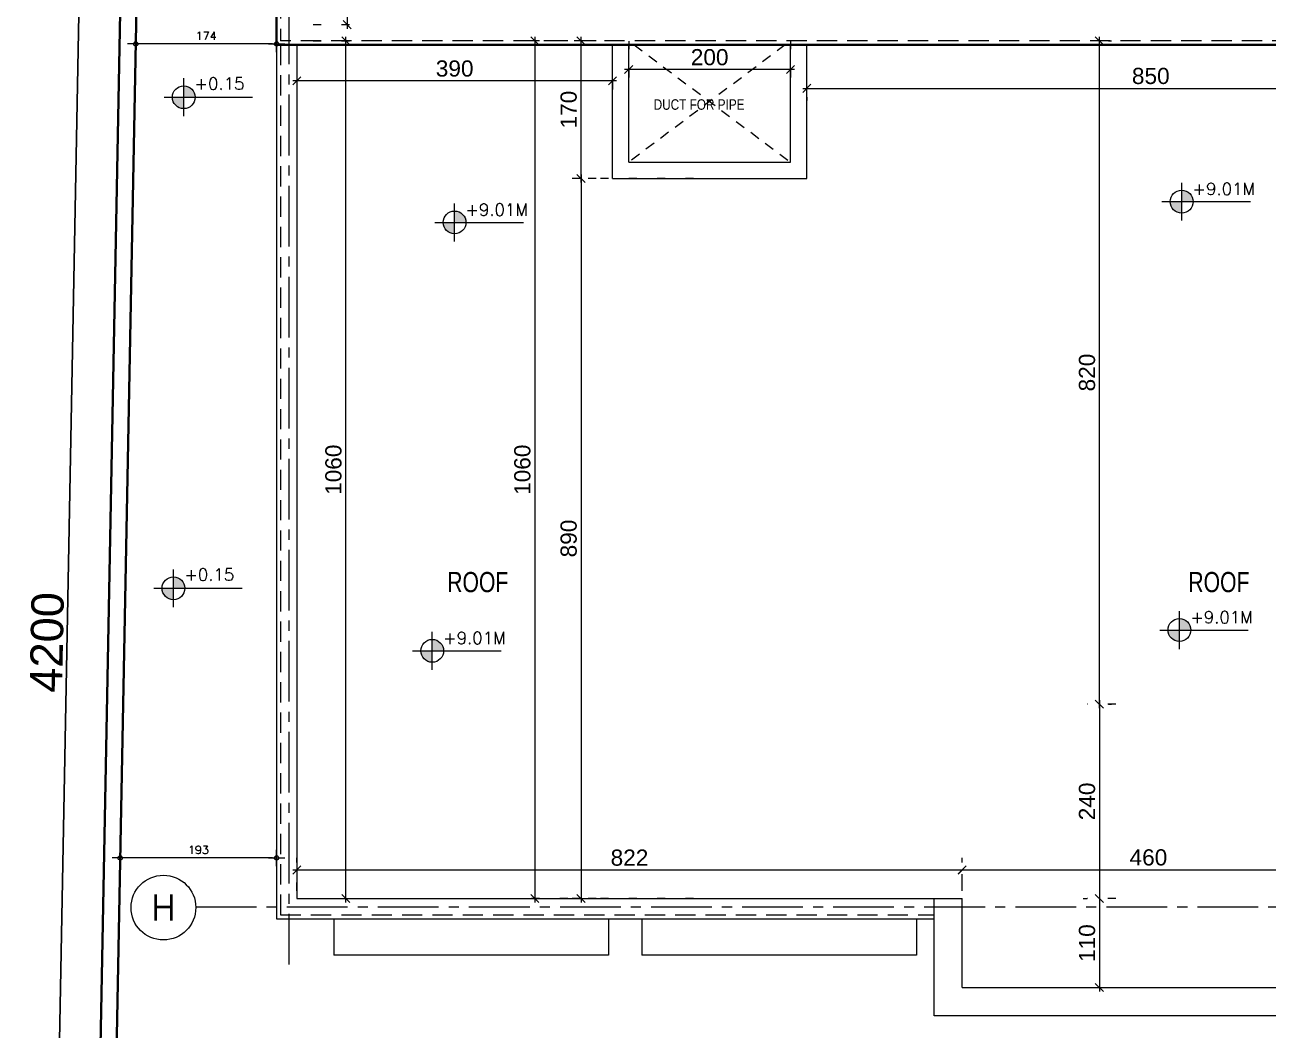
# Model space of a CAD drawing. Header units: millimetres. Extents: x -11627 to -10952, y 10244 to 10588.
# Drawn here: x -11494.17 to -11478.81, y 10466.08 to 10478.51 of the extents above; entities that cross this region are included whole.
import ezdxf
from ezdxf.enums import TextEntityAlignment as Align

# ---------------------------------------------------------------- set-up
doc = ezdxf.new("R2010")
doc.units = ezdxf.units.MM
doc.header["$PDMODE"] = 35
for name, pattern in [('DOT', [0.25, 0, -0.25]), ('GROUND FLOOR XREF - option 3$0$FATHER FR$0$CENTER2', [1.125, 0.75, -0.125, 0.125, -0.125]), ('HIDDEN', [0.375, 0.25, -0.125]), ('HIDDEN2', [0.1875, 0.125, -0.0625])]:
    doc.linetypes.add(name, pattern=pattern)
doc.layers.get('0').update_dxf_attribs({"lineweight": 5})
doc.layers.get('DEFPOINTS').update_dxf_attribs({"lineweight": 5})
for name, color, linetype, lineweight in [('A-AXIS LINE', 8, 'GROUND FLOOR XREF - option 3$0$FATHER FR$0$CENTER2', 0), ('A-AXIS TEXT', 54, 'Continuous', 9), ('A-GEN DIMS INTERNAL', 86, 'Continuous', 5), ('A-LEVEL TAG', 23, 'Continuous', 9), ('A-STAIR HIDDEN', 251, 'HIDDEN', 9), ('A-TEXT', 3, 'Continuous', 13), ('DIM IN', 191, 'Continuous', 5), ('hidden', 251, 'HIDDEN2', 5), ('STAIR', 34, 'Continuous', 5), ('SYMBOLS LEVEL', 233, 'Continuous', 5), ('WALLS', 4, 'Continuous', 35)]:
    doc.layers.add(name, color=color, linetype=linetype, lineweight=lineweight)
doc.layers.add('A-OUTER DIMENSION', color=52, linetype='Continuous')
doc.styles.add('Arcan Template Sheet A1$0$banda$0$BANDA AD-0705$0$ZFP', font='')
doc.styles.add('Axis-Circle', font='ROMANS.shx', dxfattribs={"height": 0.4})
doc.styles.add('GROUND FLOOR XREF - option 3$0$STYLE1', font='arial.ttf', dxfattribs={"height": 0.2})
doc.styles.add('T20-200', font='ROMANS.SHX', dxfattribs={"height": 0.4})
doc.styles.add('T20-50', font='ROMANS.SHX', dxfattribs={"height": 0.1})
doc.styles.add('TEXTS', font='arial.ttf', dxfattribs={"width": 0.8})
doc.styles.get('Arcan Template Sheet A1$0$banda$0$BANDA AD-0705$0$ZFP').set_extended_font_data('Swis721 BT')
doc.dimstyles.new('D50', dxfattribs={"dimtxt": 0.1, "dimasz": 0.05, "dimexe": 0, "dimexo": 0, "dimgap": 0.05, "dimtad": 1, "dimdec": 0, "dimlfac": 100, "dimzin": 0, "dimdsep": 46, "dimtxsty": 'T20-50', "dimblk": 'DOT1', "dimcen": 0.05, "dimse1": 1, "dimse2": 1, "dimclrd": 256, "dimclre": 256, "dimclrt": 256, "dimadec": 0, "dimazin": 0, "dimtfac": 10, "dimtdec": 0, "dimtix": 1, "dimtmove": 2, "dimatfit": 3, "dimldrblk": 'DOT', "dimfxl": 1, "dimtolj": 1, "dimtzin": 0, "dimlwd": -1, "dimlwe": -1, "dimarcsym": 0})
doc.dimstyles.new('DIM 100', dxfattribs={"dimtxt": 0.2, "dimasz": 0.1, "dimexe": 0.15, "dimexo": 0.2, "dimgap": 0.05, "dimtad": 1, "dimdec": 0, "dimlfac": 100, "dimzin": 1, "dimdsep": 46, "dimtxsty": 'GROUND FLOOR XREF - option 3$0$STYLE1', "dimblk": 'OBLIQUE', "dimcen": 0.02, "dimdle": 0.05, "dimclrd": 256, "dimclre": 6, "dimclrt": 3, "dimadec": 1, "dimazin": 0, "dimtfac": 0.9, "dimtdec": 0, "dimtix": 1, "dimtofl": 0, "dimtmove": 2, "dimatfit": 3, "dimldrblk": 'ARCHTICK', "dimfxl": 1, "dimtolj": 1, "dimtzin": 12, "dimlwd": -1, "dimlwe": -1, "dimarcsym": 0})
doc.dimstyles.new('DIM-LAYOUT', dxfattribs={"dimscale": 0.08, "dimtxt": 5, "dimasz": 2, "dimexe": 100, "dimexo": 100, "dimgap": 0.5, "dimtad": 1, "dimdec": 0, "dimlfac": 100, "dimdsep": 46, "dimtxsty": 'Arcan Template Sheet A1$0$banda$0$BANDA AD-0705$0$ZFP', "dimblk": 'ARCHTICK', "dimcen": 0.2, "dimse1": 1, "dimse2": 1, "dimclrd": 256, "dimclre": 256, "dimclrt": 30, "dimazin": 2, "dimtfac": 1, "dimtdec": 0, "dimtix": 1, "dimtmove": 2, "dimatfit": 3, "dimldrblk": 'ARCHTICK', "dimfxl": 1, "dimtolj": 1, "dimtzin": 0, "dimlwd": -1, "dimarcsym": 0})

# ---------------------------------------------------------------- blocks, each defined once
blk = doc.blocks.new('_ArchTick')
at = {"color": 0, "linetype": 'ByBlock', "const_width": 0.15}
blk.add_lwpolyline([(-0.5, -0.5), (0.5, 0.5)], dxfattribs=at)
blk = doc.blocks.new('*D730')
at = {"layer": 'A-OUTER DIMENSION', "transparency": 16777216}
blk.add_line((-11493.249, 10491.869), (-11494.047, 10449.875), dxfattribs=at)
at = {"layer": 'DEFPOINTS', "color": 0, "transparency": 16777216}
for p in [(-11493.087, 10491.866), (-11494.047, 10449.875), (-11493.885, 10449.871)]:
    blk.add_point(p, dxfattribs=at)
at = {"layer": 'A-OUTER DIMENSION', "transparency": 16777216, "xscale": 0.16, "yscale": 0.16, "zscale": 0.16}
for p, rotation in [((-11493.249, 10491.869), 88.91127906314769), ((-11494.047, 10449.875), 268.9112790631477)]:
    blk.add_blockref('_ArchTick', p, dxfattribs=dict(at, rotation=rotation))
at = {"layer": 'A-OUTER DIMENSION', "color": 30, "transparency": 16777216, "insert": (-11493.894, 10470.876), "char_height": 0.4, "attachment_point": 5, "rotation": 88.9113, "style": 'Arcan Template Sheet A1$0$banda$0$BANDA AD-0705$0$ZFP'}
blk.add_mtext('\\A1;4200', dxfattribs=at)
blk = doc.blocks.new('_Oblique')
at = {"color": 0, "linetype": 'ByBlock', "lineweight": -2}
blk.add_line((-0.5, -0.5), (0.5, 0.5), dxfattribs=at)
blk = doc.blocks.new('*D691')
at = {"layer": 'A-GEN DIMS INTERNAL', "color": 6, "linetype": 'DOT', "transparency": 16777216}
for p, q in [((-11486.708, 10478.306), (-11486.708, 10477.805)), ((-11484.708, 10478.306), (-11484.708, 10477.805))]:
    blk.add_line(p, q, dxfattribs=at)
at = {"layer": 'A-GEN DIMS INTERNAL', "transparency": 16777216}
blk.add_line((-11484.658, 10477.955), (-11486.758, 10477.955), dxfattribs=at)
at = {"layer": 'DEFPOINTS', "color": 0, "transparency": 16777216}
for p in [(-11486.708, 10478.506), (-11484.708, 10478.506), (-11486.708, 10477.955)]:
    blk.add_point(p, dxfattribs=at)
at = {"layer": 'A-GEN DIMS INTERNAL', "transparency": 16777216, "xscale": 0.1, "yscale": 0.1, "zscale": 0.1, "rotation": 180}
blk.add_blockref('_Oblique', (-11486.708, 10477.955), dxfattribs=at)
at = {"layer": 'A-GEN DIMS INTERNAL', "transparency": 16777216, "xscale": 0.1, "yscale": 0.1, "zscale": 0.1}
blk.add_blockref('_Oblique', (-11484.708, 10477.955), dxfattribs=at)
at = {"layer": 'A-GEN DIMS INTERNAL', "color": 3, "transparency": 16777216, "insert": (-11485.708, 10478.107), "char_height": 0.2, "attachment_point": 5, "style": 'GROUND FLOOR XREF - option 3$0$STYLE1'}
blk.add_mtext('\\A1;200', dxfattribs=at)
blk = doc.blocks.new('Axis-Circle')
at = {"color": 0}
blk.add_circle((0, 0), 0.4, dxfattribs=at)
at = {"color": 4, "style": 'Axis-Circle'}
blk.add_attdef('NO', text='', height=0.32, dxfattribs=at).set_placement((0, 0), align=Align.MIDDLE_CENTER)
blk = doc.blocks.new('*D695')
at = {"layer": 'A-GEN DIMS INTERNAL', "color": 6, "linetype": 'DOT', "transparency": 16777216}
for p, q in [((-11480.689, 10470.112), (-11481.043, 10470.112)), ((-11480.689, 10467.71), (-11481.043, 10467.71))]:
    blk.add_line(p, q, dxfattribs=at)
at = {"layer": 'A-GEN DIMS INTERNAL', "transparency": 16777216}
blk.add_line((-11480.893, 10470.162), (-11480.893, 10467.66), dxfattribs=at)
at = {"layer": 'DEFPOINTS', "color": 0, "transparency": 16777216}
for p in [(-11480.489, 10470.112), (-11480.893, 10467.71), (-11480.489, 10467.71)]:
    blk.add_point(p, dxfattribs=at)
at = {"layer": 'A-GEN DIMS INTERNAL', "transparency": 16777216, "xscale": 0.1, "yscale": 0.1, "zscale": 0.1}
for p, rotation in [((-11480.893, 10470.112), 90), ((-11480.893, 10467.71), 270)]:
    blk.add_blockref('_Oblique', p, dxfattribs=dict(at, rotation=rotation))
at = {"layer": 'A-GEN DIMS INTERNAL', "color": 3, "transparency": 16777216, "insert": (-11481.045, 10468.911), "char_height": 0.2, "attachment_point": 5, "rotation": 90, "style": 'GROUND FLOOR XREF - option 3$0$STYLE1'}
blk.add_mtext('\\A1;240', dxfattribs=at)
blk = doc.blocks.new('*D696')
at = {"layer": 'A-GEN DIMS INTERNAL', "color": 6, "linetype": 'DOT', "transparency": 16777216}
for p, q in [((-11490.808, 10467.808), (-11490.808, 10468.213)), ((-11482.587, 10467.808), (-11482.587, 10468.213))]:
    blk.add_line(p, q, dxfattribs=at)
at = {"layer": 'A-GEN DIMS INTERNAL', "transparency": 16777216}
blk.add_line((-11482.537, 10468.063), (-11490.858, 10468.063), dxfattribs=at)
at = {"layer": 'DEFPOINTS', "color": 0, "transparency": 16777216}
for p in [(-11490.808, 10468.063), (-11490.808, 10467.608), (-11482.587, 10467.608)]:
    blk.add_point(p, dxfattribs=at)
at = {"layer": 'A-GEN DIMS INTERNAL', "transparency": 16777216, "xscale": 0.1, "yscale": 0.1, "zscale": 0.1, "rotation": 180}
blk.add_blockref('_Oblique', (-11490.808, 10468.063), dxfattribs=at)
at = {"layer": 'A-GEN DIMS INTERNAL', "transparency": 16777216, "xscale": 0.1, "yscale": 0.1, "zscale": 0.1}
blk.add_blockref('_Oblique', (-11482.587, 10468.063), dxfattribs=at)
at = {"layer": 'A-GEN DIMS INTERNAL', "color": 3, "transparency": 16777216, "insert": (-11486.698, 10468.215), "char_height": 0.2, "attachment_point": 5, "style": 'GROUND FLOOR XREF - option 3$0$STYLE1'}
blk.add_mtext('\\A1;822', dxfattribs=at)
blk = doc.blocks.new('*D697')
at = {"layer": 'A-GEN DIMS INTERNAL', "transparency": 16777216}
blk.add_line((-11490.203, 10467.66), (-11490.203, 10478.36), dxfattribs=at)
at = {"layer": 'A-GEN DIMS INTERNAL', "color": 6, "linetype": 'DOT', "transparency": 16777216}
for p, q in [((-11490.608, 10478.31), (-11490.053, 10478.31)), ((-11490.608, 10467.71), (-11490.053, 10467.71))]:
    blk.add_line(p, q, dxfattribs=at)
at = {"layer": 'DEFPOINTS', "color": 0, "transparency": 16777216}
for p in [(-11490.808, 10478.31), (-11490.203, 10478.31), (-11490.808, 10467.71)]:
    blk.add_point(p, dxfattribs=at)
at = {"layer": 'A-GEN DIMS INTERNAL', "transparency": 16777216, "xscale": 0.1, "yscale": 0.1, "zscale": 0.1}
for p, rotation in [((-11490.203, 10478.31), 90), ((-11490.203, 10467.71), 270)]:
    blk.add_blockref('_Oblique', p, dxfattribs=dict(at, rotation=rotation))
at = {"layer": 'A-GEN DIMS INTERNAL', "color": 3, "transparency": 16777216, "insert": (-11490.355, 10473.01), "char_height": 0.2, "attachment_point": 5, "rotation": 90, "style": 'GROUND FLOOR XREF - option 3$0$STYLE1'}
blk.add_mtext('\\A1;1060', dxfattribs=at)
blk = doc.blocks.new('*D698')
at = {"layer": 'A-GEN DIMS INTERNAL', "transparency": 16777216}
blk.add_line((-11486.858, 10477.815), (-11490.858, 10477.815), dxfattribs=at)
at = {"layer": 'A-GEN DIMS INTERNAL', "color": 6, "linetype": 'DOT', "transparency": 16777216}
for p, q in [((-11490.808, 10477.808), (-11490.808, 10477.665)), ((-11486.908, 10477.808), (-11486.908, 10477.665))]:
    blk.add_line(p, q, dxfattribs=at)
at = {"layer": 'DEFPOINTS', "color": 0, "transparency": 16777216}
for p in [(-11490.808, 10478.008), (-11486.908, 10478.008), (-11490.808, 10477.815)]:
    blk.add_point(p, dxfattribs=at)
at = {"layer": 'A-GEN DIMS INTERNAL', "transparency": 16777216, "xscale": 0.1, "yscale": 0.1, "zscale": 0.1, "rotation": 180}
blk.add_blockref('_Oblique', (-11490.808, 10477.815), dxfattribs=at)
at = {"layer": 'A-GEN DIMS INTERNAL', "transparency": 16777216, "xscale": 0.1, "yscale": 0.1, "zscale": 0.1}
blk.add_blockref('_Oblique', (-11486.908, 10477.815), dxfattribs=at)
at = {"layer": 'A-GEN DIMS INTERNAL', "color": 3, "transparency": 16777216, "insert": (-11488.858, 10477.967), "char_height": 0.2, "attachment_point": 5, "style": 'GROUND FLOOR XREF - option 3$0$STYLE1'}
blk.add_mtext('\\A1;390', dxfattribs=at)
blk = doc.blocks.new('*D699')
at = {"layer": 'A-GEN DIMS INTERNAL', "transparency": 16777216}
blk.add_line((-11484.558, 10477.723), (-11475.958, 10477.723), dxfattribs=at)
at = {"layer": 'A-GEN DIMS INTERNAL', "color": 6, "linetype": 'DOT', "transparency": 16777216}
for p, q in [((-11484.508, 10477.615), (-11484.508, 10477.573)), ((-11476.008, 10477.615), (-11476.008, 10477.573))]:
    blk.add_line(p, q, dxfattribs=at)
at = {"layer": 'DEFPOINTS', "color": 0, "transparency": 16777216}
for p in [(-11484.508, 10477.815), (-11476.008, 10477.815), (-11476.008, 10477.723)]:
    blk.add_point(p, dxfattribs=at)
at = {"layer": 'A-GEN DIMS INTERNAL', "transparency": 16777216, "xscale": 0.1, "yscale": 0.1, "zscale": 0.1, "rotation": 180}
blk.add_blockref('_Oblique', (-11484.508, 10477.723), dxfattribs=at)
at = {"layer": 'A-GEN DIMS INTERNAL', "transparency": 16777216, "xscale": 0.1, "yscale": 0.1, "zscale": 0.1}
blk.add_blockref('_Oblique', (-11476.008, 10477.723), dxfattribs=at)
at = {"layer": 'A-GEN DIMS INTERNAL', "color": 3, "transparency": 16777216, "insert": (-11480.258, 10477.875), "char_height": 0.2, "attachment_point": 5, "style": 'GROUND FLOOR XREF - option 3$0$STYLE1'}
blk.add_mtext('\\A1;850', dxfattribs=at)
blk = doc.blocks.new('*D702')
at = {"layer": 'A-GEN DIMS INTERNAL', "transparency": 16777216}
blk.add_line((-11480.893, 10470.062), (-11480.893, 10478.36), dxfattribs=at)
at = {"layer": 'A-GEN DIMS INTERNAL', "color": 6, "linetype": 'DOT', "transparency": 16777216}
for p, q in [((-11480.78, 10478.31), (-11480.743, 10478.31)), ((-11480.78, 10470.112), (-11480.743, 10470.112))]:
    blk.add_line(p, q, dxfattribs=at)
at = {"layer": 'DEFPOINTS', "color": 0, "transparency": 16777216}
for p in [(-11480.98, 10478.31), (-11480.893, 10478.31), (-11480.98, 10470.112)]:
    blk.add_point(p, dxfattribs=at)
at = {"layer": 'A-GEN DIMS INTERNAL', "transparency": 16777216, "xscale": 0.1, "yscale": 0.1, "zscale": 0.1}
for p, rotation in [((-11480.893, 10478.31), 90), ((-11480.893, 10470.112), 270)]:
    blk.add_blockref('_Oblique', p, dxfattribs=dict(at, rotation=rotation))
at = {"layer": 'A-GEN DIMS INTERNAL', "color": 3, "transparency": 16777216, "insert": (-11481.045, 10474.211), "char_height": 0.2, "attachment_point": 5, "rotation": 90, "style": 'GROUND FLOOR XREF - option 3$0$STYLE1'}
blk.add_mtext('\\A1;820', dxfattribs=at)
blk = doc.blocks.new('*D705')
at = {"layer": 'A-GEN DIMS INTERNAL', "transparency": 16777216}
blk.add_line((-11487.297, 10476.56), (-11487.297, 10478.36), dxfattribs=at)
at = {"layer": 'A-GEN DIMS INTERNAL', "color": 6, "linetype": 'DOT', "transparency": 16777216}
for p, q in [((-11487.108, 10478.31), (-11487.447, 10478.31)), ((-11487.108, 10476.61), (-11487.447, 10476.61))]:
    blk.add_line(p, q, dxfattribs=at)
at = {"layer": 'DEFPOINTS', "color": 0, "transparency": 16777216}
for p in [(-11487.297, 10478.31), (-11486.908, 10478.31), (-11486.908, 10476.61)]:
    blk.add_point(p, dxfattribs=at)
at = {"layer": 'A-GEN DIMS INTERNAL', "transparency": 16777216, "xscale": 0.1, "yscale": 0.1, "zscale": 0.1}
for p, rotation in [((-11487.297, 10478.31), 90), ((-11487.297, 10476.61), 270)]:
    blk.add_blockref('_Oblique', p, dxfattribs=dict(at, rotation=rotation))
at = {"layer": 'A-GEN DIMS INTERNAL', "color": 3, "transparency": 16777216, "insert": (-11487.449, 10477.46), "char_height": 0.2, "attachment_point": 5, "rotation": 90, "style": 'GROUND FLOOR XREF - option 3$0$STYLE1'}
blk.add_mtext('\\A1;170', dxfattribs=at)
blk = doc.blocks.new('*D706')
at = {"layer": 'A-GEN DIMS INTERNAL', "transparency": 16777216}
blk.add_line((-11487.297, 10476.66), (-11487.297, 10467.66), dxfattribs=at)
at = {"layer": 'A-GEN DIMS INTERNAL', "color": 6, "linetype": 'DOT', "transparency": 16777216}
for p, q in [((-11485.908, 10476.61), (-11487.447, 10476.61)), ((-11485.908, 10467.71), (-11487.447, 10467.71))]:
    blk.add_line(p, q, dxfattribs=at)
at = {"layer": 'DEFPOINTS', "color": 0, "transparency": 16777216}
for p in [(-11485.708, 10476.61), (-11487.297, 10467.71), (-11485.708, 10467.71)]:
    blk.add_point(p, dxfattribs=at)
at = {"layer": 'A-GEN DIMS INTERNAL', "transparency": 16777216, "xscale": 0.1, "yscale": 0.1, "zscale": 0.1}
for p, rotation in [((-11487.297, 10476.61), 90), ((-11487.297, 10467.71), 270)]:
    blk.add_blockref('_Oblique', p, dxfattribs=dict(at, rotation=rotation))
at = {"layer": 'A-GEN DIMS INTERNAL', "color": 3, "transparency": 16777216, "insert": (-11487.449, 10472.16), "char_height": 0.2, "attachment_point": 5, "rotation": 90, "style": 'GROUND FLOOR XREF - option 3$0$STYLE1'}
blk.add_mtext('\\A1;890', dxfattribs=at)
blk = doc.blocks.new('*D707')
at = {"layer": 'A-GEN DIMS INTERNAL', "transparency": 16777216}
blk.add_line((-11487.869, 10478.36), (-11487.869, 10467.66), dxfattribs=at)
at = {"layer": 'A-GEN DIMS INTERNAL', "color": 6, "linetype": 'DOT', "transparency": 16777216}
for p, q in [((-11487.108, 10478.31), (-11488.019, 10478.31)), ((-11487.108, 10467.71), (-11488.019, 10467.71))]:
    blk.add_line(p, q, dxfattribs=at)
at = {"layer": 'DEFPOINTS', "color": 0, "transparency": 16777216}
for p in [(-11486.908, 10478.31), (-11487.869, 10467.71), (-11486.908, 10467.71)]:
    blk.add_point(p, dxfattribs=at)
at = {"layer": 'A-GEN DIMS INTERNAL', "transparency": 16777216, "xscale": 0.1, "yscale": 0.1, "zscale": 0.1}
for p, rotation in [((-11487.869, 10478.31), 90), ((-11487.869, 10467.71), 270)]:
    blk.add_blockref('_Oblique', p, dxfattribs=dict(at, rotation=rotation))
at = {"layer": 'A-GEN DIMS INTERNAL', "color": 3, "transparency": 16777216, "insert": (-11488.021, 10473.01), "char_height": 0.2, "attachment_point": 5, "rotation": 90, "style": 'GROUND FLOOR XREF - option 3$0$STYLE1'}
blk.add_mtext('\\A1;1060', dxfattribs=at)
blk = doc.blocks.new('*D708')
at = {"layer": 'A-GEN DIMS INTERNAL', "color": 6, "linetype": 'DOT', "transparency": 16777216}
for p, q in [((-11482.587, 10467.91), (-11482.587, 10468.216)), ((-11477.987, 10467.91), (-11477.987, 10468.216))]:
    blk.add_line(p, q, dxfattribs=at)
at = {"layer": 'A-GEN DIMS INTERNAL', "transparency": 16777216}
blk.add_line((-11482.637, 10468.066), (-11477.937, 10468.066), dxfattribs=at)
at = {"layer": 'DEFPOINTS', "color": 0, "transparency": 16777216}
for p in [(-11477.987, 10468.066), (-11482.587, 10467.71), (-11477.987, 10467.71)]:
    blk.add_point(p, dxfattribs=at)
at = {"layer": 'A-GEN DIMS INTERNAL', "transparency": 16777216, "xscale": 0.1, "yscale": 0.1, "zscale": 0.1, "rotation": 180}
blk.add_blockref('_Oblique', (-11482.587, 10468.066), dxfattribs=at)
at = {"layer": 'A-GEN DIMS INTERNAL', "transparency": 16777216, "xscale": 0.1, "yscale": 0.1, "zscale": 0.1}
blk.add_blockref('_Oblique', (-11477.987, 10468.066), dxfattribs=at)
at = {"layer": 'A-GEN DIMS INTERNAL', "color": 3, "transparency": 16777216, "insert": (-11480.287, 10468.218), "char_height": 0.2, "attachment_point": 5, "style": 'GROUND FLOOR XREF - option 3$0$STYLE1'}
blk.add_mtext('\\A1;460', dxfattribs=at)
blk = doc.blocks.new('*D710')
at = {"layer": 'A-GEN DIMS INTERNAL', "transparency": 16777216}
blk.add_line((-11480.893, 10467.76), (-11480.893, 10466.56), dxfattribs=at)
at = {"layer": 'A-GEN DIMS INTERNAL', "color": 6, "linetype": 'DOT', "transparency": 16777216}
for p, q in [((-11481.093, 10467.71), (-11481.043, 10467.71)), ((-11481.093, 10466.61), (-11481.043, 10466.61))]:
    blk.add_line(p, q, dxfattribs=at)
at = {"layer": 'DEFPOINTS', "color": 0, "transparency": 16777216}
for p in [(-11480.893, 10467.71), (-11480.893, 10466.61), (-11480.893, 10466.61)]:
    blk.add_point(p, dxfattribs=at)
at = {"layer": 'A-GEN DIMS INTERNAL', "transparency": 16777216, "xscale": 0.1, "yscale": 0.1, "zscale": 0.1}
for p, rotation in [((-11480.893, 10467.71), 90), ((-11480.893, 10466.61), 270)]:
    blk.add_blockref('_Oblique', p, dxfattribs=dict(at, rotation=rotation))
at = {"layer": 'A-GEN DIMS INTERNAL', "color": 3, "transparency": 16777216, "insert": (-11481.045, 10467.16), "char_height": 0.2, "attachment_point": 5, "rotation": 90, "style": 'GROUND FLOOR XREF - option 3$0$STYLE1'}
blk.add_mtext('\\A1;110', dxfattribs=at)
blk = doc.blocks.new('DDW')
at = {"layer": 'SYMBOLS LEVEL'}
h = blk.add_hatch(color=256, dxfattribs=at)
edge = h.paths.add_edge_path()
edge.add_line((-11621.43, 10035.115), (-11621.43, 10034.975))
edge.add_line((-11621.43, 10034.975), (-11621.289, 10034.975))
edge.add_arc((-11621.43, 10034.975), 0.141, 0, 90)
edge = h.paths.add_edge_path()
edge.add_line((-11621.43, 10034.834), (-11621.43, 10034.975))
edge.add_line((-11621.43, 10034.975), (-11621.571, 10034.975))
edge.add_arc((-11621.43, 10034.975), 0.141, 180, 270)
for p, q in [((-11621.43, 10034.74), (-11621.43, 10035.209)), ((-11621.674, 10034.975), (-11620.58, 10034.975))]:
    blk.add_line(p, q, dxfattribs=at)
blk.add_circle((-11621.43, 10034.975), 0.141, dxfattribs=at)
blk = doc.blocks.new('TTGTGTG')
at = {"layer": 'STAIR'}
for p, q in [((-11225.514, 10451.209, -5.564), (-11225.514, 10450.76, -5.564)), ((-11222.123, 10451.209, -5.564), (-11222.123, 10450.76, -5.564)), ((-11222.123, 10450.76), (-11225.514, 10450.76))]:
    blk.add_line(p, q, dxfattribs=at)
blk = doc.blocks.new('*D711')
at = {"layer": 'A-GEN DIMS INTERNAL', "transparency": 16777216}
blk.add_line((-11490.185, 10489.56), (-11490.185, 10478.46), dxfattribs=at)
at = {"layer": 'A-GEN DIMS INTERNAL', "color": 6, "linetype": 'DOT', "transparency": 16777216}
for p, q in [((-11490.608, 10489.51), (-11490.035, 10489.51)), ((-11490.608, 10478.51), (-11490.035, 10478.51))]:
    blk.add_line(p, q, dxfattribs=at)
at = {"layer": 'DEFPOINTS', "color": 0, "transparency": 16777216}
for p in [(-11490.808, 10489.51), (-11490.808, 10478.51), (-11490.185, 10478.51)]:
    blk.add_point(p, dxfattribs=at)
at = {"layer": 'A-GEN DIMS INTERNAL', "transparency": 16777216, "xscale": 0.1, "yscale": 0.1, "zscale": 0.1}
for p, rotation in [((-11490.185, 10489.51), 90), ((-11490.185, 10478.51), 270)]:
    blk.add_blockref('_Oblique', p, dxfattribs=dict(at, rotation=rotation))
at = {"layer": 'A-GEN DIMS INTERNAL', "color": 3, "transparency": 16777216, "insert": (-11490.337, 10484.01), "char_height": 0.2, "attachment_point": 5, "rotation": 90, "style": 'GROUND FLOOR XREF - option 3$0$STYLE1'}
blk.add_mtext('\\A1;1100', dxfattribs=at)
blk = doc.blocks.new('DOT1')
at = {"color": 0}
for p, q in [((-2, 0), (2, 0)), ((0, -2), (0, 2))]:
    blk.add_line(p, q, dxfattribs=at)
blk.add_circle((0, 0), 0.54, dxfattribs=at)
blk = doc.blocks.new('*D752')
at = {"layer": 'DEFPOINTS', "color": 0, "transparency": 16777216}
for p in [(-11492.798, 10478.293), (-11492.798, 10478.272), (-11491.058, 10478.26)]:
    blk.add_point(p, dxfattribs=at)
at = {"layer": 'DIM IN', "transparency": 16777216}
blk.add_line((-11491.108, 10478.272), (-11492.748, 10478.272), dxfattribs=at)
at = {"layer": 'DIM IN', "transparency": 16777216, "xscale": 0.05, "yscale": 0.05, "zscale": 0.05, "rotation": 180}
blk.add_blockref('DOT1', (-11492.798, 10478.272), dxfattribs=at)
at = {"layer": 'DIM IN', "transparency": 16777216, "xscale": 0.05, "yscale": 0.05, "zscale": 0.05}
blk.add_blockref('DOT1', (-11491.058, 10478.272), dxfattribs=at)
at = {"layer": 'DIM IN', "transparency": 16777216, "insert": (-11491.928, 10478.372), "char_height": 0.1, "attachment_point": 5, "style": 'T20-50'}
blk.add_mtext('\\A1;174', dxfattribs=at)
blk = doc.blocks.new('_Dot')
at = {"color": 0, "lineweight": -2}
blk.add_line((-0.5, 0), (-1, 0), dxfattribs=at)
at = {"color": 0, "const_width": 0.5}
blk.add_lwpolyline([(-0.25, 0, 1), (0.25, 0, 1)], format="xyb", close=True, dxfattribs=at)
blk = doc.blocks.new('*D753')
at = {"layer": 'DEFPOINTS', "color": 0, "transparency": 16777216}
for p in [(-11492.99, 10468.212), (-11492.99, 10468.209), (-11491.058, 10468.172)]:
    blk.add_point(p, dxfattribs=at)
at = {"layer": 'DIM IN', "transparency": 16777216}
blk.add_line((-11491.108, 10468.212), (-11492.94, 10468.212), dxfattribs=at)
at = {"layer": 'DIM IN', "transparency": 16777216, "xscale": 0.05, "yscale": 0.05, "zscale": 0.05, "rotation": 180}
blk.add_blockref('DOT1', (-11492.99, 10468.212), dxfattribs=at)
at = {"layer": 'DIM IN', "transparency": 16777216, "xscale": 0.05, "yscale": 0.05, "zscale": 0.05}
blk.add_blockref('DOT1', (-11491.058, 10468.212), dxfattribs=at)
at = {"layer": 'DIM IN', "transparency": 16777216, "insert": (-11492.024, 10468.312), "char_height": 0.1, "attachment_point": 5, "style": 'T20-50'}
blk.add_mtext('\\A1;193', dxfattribs=at)

msp = doc.modelspace()

# ---------------------------------------------------------------- linework, layer by layer
for p, q in [((-11491.058, 10478.31), (-11491.058, 10467.46)), ((-11490.808, 10478.26), (-11490.808, 10467.71)), ((-11486.908, 10476.61), (-11486.908, 10478.26)), ((-11486.708, 10476.81), (-11486.708, 10478.26)), ((-11484.708, 10476.81), (-11484.708, 10478.26)), ((-11484.508, 10476.61), (-11484.508, 10478.26)), ((-11486.708, 10476.81), (-11484.708, 10476.81)), ((-11486.908, 10476.61), (-11484.508, 10476.61)), ((-11490.808, 10467.71), (-11482.587, 10467.71)), ((-11482.933, 10466.263), (-11482.933, 10467.71)), ((-11482.587, 10466.61), (-11482.587, 10467.71)), ((-11491.058, 10467.46), (-11482.933, 10467.46)), ((-11482.587, 10466.61), (-11477.987, 10466.61)), ((-11477.641, 10466.263), (-11482.933, 10466.263))]:
    msp.add_line(p, q)
at = {"layer": 'A-AXIS LINE'}
for p, q in [((-11490.908, 10490.02), (-11490.908, 10466.896)), ((-11492.056, 10467.61), (-11468.613, 10467.61))]:
    msp.add_line(p, q, dxfattribs=at)
at = {"layer": 'A-STAIR HIDDEN'}
for p, q in [((-11491.008, 10489.71), (-11491.008, 10478.31)), ((-11469.508, 10478.31), (-11491.008, 10478.31)), ((-11491.008, 10478.26), (-11491.008, 10467.51)), ((-11491.008, 10467.51), (-11482.933, 10467.51))]:
    msp.add_line(p, q, dxfattribs=at)
at = {"layer": 'hidden'}
for p, q in [((-11484.775, 10478.26), (-11486.708, 10476.81)), ((-11486.641, 10478.26), (-11484.708, 10476.81))]:
    msp.add_line(p, q, dxfattribs=at)
at = {"layer": 'WALLS'}
for p in [(-11491.058, 10489.76), (-11469.458, 10478.26)]:
    msp.add_line(p, (-11491.058, 10478.26), dxfattribs=at)
for points in [[(-11489.655, 10449.835), (-11493.54, 10449.871), (-11492.739, 10491.866), (-11467.746, 10491.626), (-11467.746, 10449.627), (-11476.658, 10449.711)], [(-11489.655, 10450.035), (-11493.336, 10450.07), (-11492.543, 10491.664), (-11467.946, 10491.428), (-11467.946, 10456.197)]]:
    msp.add_lwpolyline(points, dxfattribs=at)

# ---------------------------------------------------------------- block references
at = {"layer": 'A-AXIS TEXT'}
ref = msp.add_blockref('Axis-Circle', (-11492.456, 10467.599), dxfattribs=at)
ref.add_attrib('NO', 'H', dxfattribs={"layer": '0', "color": 30, "height": 0.32, "style": 'Axis-Circle'}).set_placement((-11492.456, 10467.599), align=Align.MIDDLE_CENTER)
at = {"layer": 'A-LEVEL TAG', "ltscale": 0.3}
for p in [(141.554, 441.348), (132.571, 441.091), (141.526, 436.054), (132.295, 435.797)]:
    msp.add_blockref('DDW', p, dxfattribs=at)
at = {"layer": 'DIM IN'}
for p in [(-264.835, 16.25), (-261.03, 16.25, -0.002)]:
    msp.add_blockref('TTGTGTG', p, dxfattribs=at)
at = {"layer": 'STAIR', "ltscale": 0.3}
for p in [(129.225, 442.638), (129.098, 436.57)]:
    msp.add_blockref('DDW', p, dxfattribs=at)

# ---------------------------------------------------------------- texts
at = {"layer": 'A-LEVEL TAG', "char_height": 0.15, "width": 0.6675, "attachment_point": 1, "style": 'T20-200'}
for insert in [(-11479.742, 10476.556), (-11488.726, 10476.299), (-11479.77, 10471.262), (-11489.001, 10471.006)]:
    msp.add_mtext('+9.01M', dxfattribs=dict(at, insert=insert))
at = {"layer": 'A-TEXT'}
for s, height, style, width, p in [('DUCT FOR PIPE ', 0.13, 'TEXTS', 0.8, (-11486.399, 10477.458)), ('ROOF ', 0.2494, 'GROUND FLOOR XREF - option 3$0$STYLE1', 0.75, (-11488.95, 10471.497)), ('ROOF ', 0.2494, 'GROUND FLOOR XREF - option 3$0$STYLE1', 0.75, (-11479.794, 10471.497))]:
    msp.add_text(s, height=height, dxfattribs=dict(at, style=style, width=width)).set_placement(p)
at = {"layer": 'SYMBOLS LEVEL', "char_height": 0.15, "width": 0.6675, "attachment_point": 1, "style": 'T20-200'}
for insert in [(-11492.072, 10477.857), (-11492.198, 10471.79)]:
    msp.add_mtext('+0.15', dxfattribs=dict(at, insert=insert))

# ---------------------------------------------------------------- dimensions: what is measured, and where the dimension line sits
at = {"layer": 'A-GEN DIMS INTERNAL'}
for base, p1, p2, angle, picture, middle in [((-11490.185, 10478.51), (-11490.808, 10489.51), (-11490.808, 10478.51), 90, '*D711', (-11490.337, 10484.01)), ((-11486.708, 10477.955), (-11484.708, 10478.506), (-11486.708, 10478.506), 180, '*D691', (-11485.708, 10478.107)), ((-11490.203, 10478.31), (-11490.808, 10467.71), (-11490.808, 10478.31), 90, '*D697', (-11490.355, 10473.01)), ((-11487.869, 10467.71), (-11486.908, 10478.31), (-11486.908, 10467.71), 90, '*D707', (-11488.021, 10473.01)), ((-11487.297, 10478.31), (-11486.908, 10476.61), (-11486.908, 10478.31), 90, '*D705', (-11487.449, 10477.46)), ((-11480.893, 10478.31), (-11480.98, 10470.112), (-11480.98, 10478.31), 90, '*D702', (-11481.045, 10474.211)), ((-11487.297, 10467.71), (-11485.708, 10476.61), (-11485.708, 10467.71), 90, '*D706', (-11487.449, 10472.16)), ((-11480.893, 10467.71), (-11480.489, 10470.112), (-11480.489, 10467.71), 90, '*D695', (-11481.045, 10468.911)), ((-11480.893, 10466.61), (-11480.893, 10467.71), (-11480.893, 10466.61), 90, '*D710', (-11481.045, 10467.16))]:
    dim = msp.add_linear_dim(base=base, p1=p1, p2=p2, angle=angle, dimstyle='DIM 100', dxfattribs=at)
    dim.commit()
    dim.dimension.update_dxf_attribs({"geometry": picture, "text_midpoint": middle})
for base, p1, p2, picture, middle in [((-11490.808, 10477.815), (-11486.908, 10478.008), (-11490.808, 10478.008), '*D698', (-11488.858, 10477.967)), ((-11476.008, 10477.723), (-11484.508, 10477.815), (-11476.008, 10477.815), '*D699', (-11480.258, 10477.875)), ((-11490.808, 10468.063), (-11482.587, 10467.608), (-11490.808, 10467.608), '*D696', (-11486.698, 10468.215)), ((-11477.987, 10468.066), (-11482.587, 10467.71), (-11477.987, 10467.71), '*D708', (-11480.287, 10468.218))]:
    dim = msp.add_linear_dim(base=base, p1=p1, p2=p2, dimstyle='DIM 100', dxfattribs=at)
    dim.commit()
    dim.dimension.update_dxf_attribs({"geometry": picture, "text_midpoint": middle})
at = {"layer": 'A-OUTER DIMENSION'}
dim = msp.add_aligned_dim(p1=(-11493.087, 10491.866), p2=(-11493.885, 10449.871), distance=-0.163, dimstyle='DIM-LAYOUT', dxfattribs=at)
dim.commit()
dim.dimension.update_dxf_attribs({"geometry": '*D730', "text_midpoint": (-11493.894, 10470.876)})
at = {"layer": 'DIM IN'}
for base, p1, p2, picture, middle in [((-11492.798, 10478.272), (-11491.058, 10478.26), (-11492.798, 10478.293), '*D752', (-11491.928, 10478.372)), ((-11492.99, 10468.212), (-11491.058, 10468.172), (-11492.99, 10468.209), '*D753', (-11492.024, 10468.312))]:
    dim = msp.add_linear_dim(base=base, p1=p1, p2=p2, dimstyle='D50', dxfattribs=at)
    dim.commit()
    dim.dimension.update_dxf_attribs({"geometry": picture, "text_midpoint": middle})

doc.saveas('drawing.dxf')
